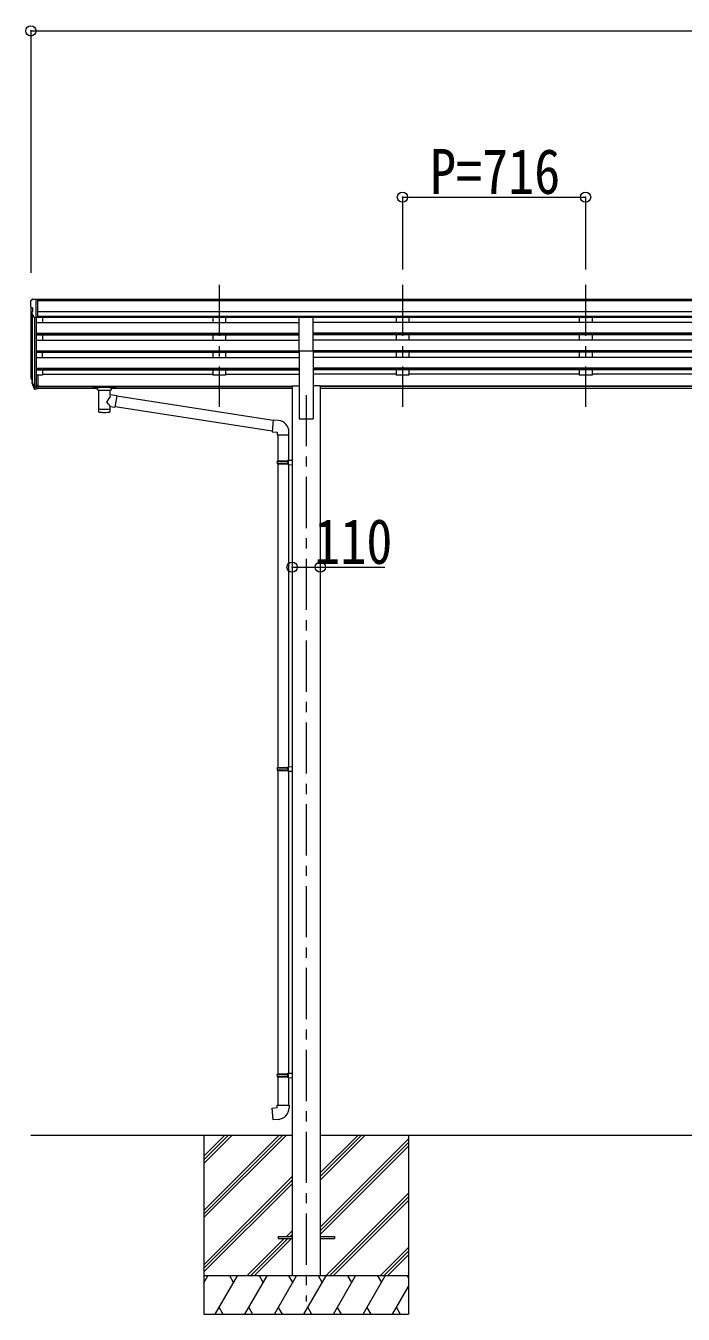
# Model space of a CAD drawing. Units: millimetres at full size, sheet at 1:40; some dimension numbers follow another scale. Extents: x -11243 to 11243, y -7760 to 7760.
# Drawn here: x 2377 to 4947, y -5083 to -46 of the extents above; entities that cross this region are included whole.
import ezdxf
from ezdxf.enums import TextEntityAlignment as Align

# ---------------------------------------------------------------- set-up
doc = ezdxf.new("R2010")
doc.units = ezdxf.units.MM
doc.header["$LTSCALE"] = 40
doc.header["$PDMODE"] = 32
doc.header["$PDSIZE"] = 40
doc.linetypes.add('CHAIN1', pattern=[8, 5, -1, 1, -1])
for name, color, linetype, lineweight in [('0-0_0', 7, 'Continuous', 9), ('0-1_本体', 5, 'CHAIN1', 9), ('0-3_ELV2', 4, 'Continuous', 9), ('0-6_OTH_LINE', 6, 'Continuous', 9), ('0-9_OUTLINE', 7, 'Continuous', 9)]:
    doc.layers.add(name, color=color, linetype=linetype, lineweight=lineweight)
doc.styles.add('ＭＳ ゴシック', font='')
doc.styles.get('ＭＳ ゴシック').set_extended_font_data('MS Gothic')

msp = doc.modelspace()

# ---------------------------------------------------------------- linework, layer by layer
at = {"layer": '0-0_0'}
for p, q in [((2397.43, -4383.12), (3418.23, -4383.12)), ((3073.43, -4383.12), (3073.43, -5083.12)), ((3073.43, -4677.29), (3367.61, -4383.12)), ((3073.43, -4691.44), (3381.76, -4383.12)), ((3073.43, -4705.58), (3395.9, -4383.12)), ((3073.43, -4493.45), (3183.77, -4383.12)), ((3073.43, -4479.31), (3169.62, -4383.12)), ((3073.43, -4465.16), (3155.48, -4383.12)), ((3528.63, -4558.75), (3704.27, -4383.12)), ((3528.63, -4544.6), (3690.12, -4383.12)), ((3528.63, -4530.46), (3675.98, -4383.12)), ((3528.63, -4383.12), (6318.23, -4383.12)), ((3528.63, -4742.59), (3873.43, -4397.8)), ((3528.63, -4756.73), (3873.43, -4411.94)), ((3528.63, -4770.88), (3873.43, -4426.08)), ((3873.43, -4383.12), (3873.43, -5083.12)), ((3073.43, -4889.42), (3418.23, -4544.63)), ((3073.43, -4903.57), (3418.23, -4558.77)), ((3073.43, -4917.71), (3418.23, -4572.91)), ((3550.24, -4933.12), (3873.43, -4609.93)), ((3564.39, -4933.12), (3873.43, -4624.07)), ((3578.53, -4933.12), (3873.43, -4638.21)), ((3396.38, -4778.62), (3418.23, -4756.76)), ((3410.52, -4778.62), (3418.23, -4770.9)), ((3241.88, -4933.12), (3387.38, -4787.62)), ((3256.02, -4933.12), (3401.52, -4787.62)), ((3270.16, -4933.12), (3415.66, -4787.62)), ((3762.38, -4933.12), (3873.43, -4822.06)), ((3776.52, -4933.12), (3873.43, -4836.2)), ((3790.66, -4933.12), (3873.43, -4850.34)), ((3873.43, -4933.12), (3073.43, -4933.12)), ((3073.43, -4960.62), (3089.31, -4933.12)), ((3118.18, -5083.12), (3204.78, -4933.12)), ((3189.78, -4959.1), (3174.78, -4933.12)), ((3233.65, -5083.12), (3320.25, -4933.12)), ((3305.25, -4959.1), (3290.25, -4933.12)), ((3349.12, -5083.12), (3435.72, -4933.12)), ((3420.72, -4959.1), (3405.72, -4933.12)), ((3464.59, -5083.12), (3551.19, -4933.12)), ((3536.19, -4959.1), (3521.19, -4933.12)), ((3580.06, -5083.12), (3666.66, -4933.12)), ((3651.66, -4959.1), (3636.66, -4933.12)), ((3695.53, -5083.12), (3782.13, -4933.12)), ((3752.13, -4933.12), (3767.13, -4959.1)), ((3867.6, -4933.12), (3873.43, -4943.22)), ((3811, -5083.12), (3873.43, -4974.98)), ((3073.43, -5083.12), (3873.43, -5083.12)), ((3133.18, -5057.14), (3148.18, -5083.12)), ((3248.65, -5057.14), (3263.65, -5083.12)), ((3364.12, -5057.14), (3379.12, -5083.12)), ((3479.59, -5057.14), (3494.59, -5083.12)), ((3595.06, -5057.14), (3610.06, -5083.12)), ((3710.53, -5057.14), (3725.53, -5083.12)), ((3826, -5057.14), (3841, -5083.12))]:
    msp.add_line(p, q, dxfattribs=at)
at = {"layer": '0-1_本体'}
for p, q in [((3133.43, -1058.71), (3133.43, -1536.23)), ((3133.43, -1058.71), (3133.43, -1536.23)), ((3849.43, -1058.71), (3849.43, -1536.23)), ((3849.43, -1058.71), (3849.43, -1536.23)), ((4565.43, -1058.71), (4565.43, -1536.23)), ((4565.43, -1058.71), (4565.43, -1536.23)), ((3473.43, -1489.55), (3473.43, -5033.12))]:
    msp.add_line(p, q, dxfattribs=at)
at = {"layer": '0-3_ELV2'}
for p, q in [((2395.43, -1123.83), (2395.43, -1124.46)), ((2397.43, -1145.03), (2397.43, -1411.48)), ((2397.97, -1145.64), (2403.28, -1148.71)), ((2402.34, -1115.03), (2398.28, -1120.83)), ((2405.43, -1114.46), (2403.1, -1114.6)), ((2403.43, -1148.97), (2403.43, -1165.25)), ((2405.43, -1114.46), (2423.93, -1114.46)), ((2417.43, -1187.44), (2417.43, -1114.46)), ((2423.93, -1114.46), (2433.93, -1114.55)), ((2423.93, -1186.44), (2423.93, -1114.46)), ((7422.93, -1116.06), (2423.93, -1116.06)), ((7422.93, -1121.28), (2423.93, -1121.28)), ((2433.93, -1116.06), (2433.93, -1114.55)), ((2409.81, -1185.63), (2400.81, -1170.04)), ((2402.41, -1172.81), (2402.41, -1438.19)), ((2411.44, -1186.97), (2411.43, -1456.62)), ((2417.43, -1187.44), (2412.23, -1187.13)), ((2423.93, -1186.44), (2417.43, -1186.44)), ((2417.43, -1187.44), (2417.43, -1411.84)), ((2417.43, -1206.36), (3445.93, -1206.36)), ((7422.93, -1164.81), (2423.93, -1164.81)), ((7422.93, -1182.66), (2423.93, -1182.66)), ((3445.93, -1185.91), (2423.93, -1185.91)), ((2442.43, -1185.91), (2442.43, -1206.36)), ((3108.43, -1185.91), (3108.43, -1206.36)), ((3158.43, -1185.91), (3158.43, -1206.36)), ((3445.93, -1316.89), (3445.93, -1185.09)), ((3445.93, -1185.09), (3500.93, -1185.09)), ((3500.93, -1316.89), (3500.93, -1185.09)), ((6345.93, -1185.91), (3500.93, -1185.91)), ((6345.93, -1206.36), (3500.93, -1206.36)), ((3824.43, -1185.91), (3824.43, -1206.36)), ((3874.43, -1185.91), (3874.43, -1206.36)), ((4540.43, -1185.91), (4540.43, -1206.36)), ((4590.43, -1185.91), (4590.43, -1206.36)), ((2417.43, -1248.24), (3445.93, -1248.24)), ((2417.43, -1249.74), (3445.93, -1249.74)), ((2417.43, -1254.05), (3445.93, -1254.05)), ((2442.43, -1254.05), (2442.43, -1274.86)), ((3108.43, -1254.05), (3108.43, -1274.86)), ((3158.43, -1254.05), (3158.43, -1274.86)), ((6345.93, -1248.24), (3500.93, -1248.24)), ((6345.93, -1249.74), (3500.93, -1249.74)), ((6345.93, -1254.05), (3500.93, -1254.05)), ((3824.43, -1254.05), (3824.43, -1274.86)), ((3874.43, -1254.05), (3874.43, -1274.86)), ((4540.43, -1254.05), (4540.43, -1274.86)), ((4590.43, -1254.05), (4590.43, -1274.86)), ((2417.43, -1274.86), (3445.93, -1274.86)), ((6345.93, -1274.86), (3500.93, -1274.86)), ((2417.43, -1316.73), (3445.93, -1316.73)), ((2417.43, -1318.23), (3445.93, -1318.23)), ((2417.43, -1322.55), (3445.93, -1322.55)), ((2417.43, -1343.35), (3445.93, -1343.35)), ((2442.43, -1343.35), (2442.43, -1322.55)), ((3108.43, -1322.55), (3108.43, -1343.35)), ((3158.43, -1322.55), (3158.43, -1343.35)), ((3445.93, -1316.89), (3445.93, -1583.12)), ((3445.93, -1316.89), (3500.93, -1316.89)), ((6345.93, -1316.73), (3500.93, -1316.73)), ((3500.93, -1316.89), (3500.93, -1583.12)), ((6345.93, -1318.23), (3500.93, -1318.23)), ((6345.93, -1322.55), (3500.93, -1322.55)), ((6345.93, -1343.35), (3500.93, -1343.35)), ((3824.43, -1322.55), (3824.43, -1343.35)), ((3874.43, -1322.55), (3874.43, -1343.35)), ((4540.43, -1322.55), (4540.43, -1343.35)), ((4590.43, -1322.55), (4590.43, -1343.35)), ((2417.43, -1385.23), (3445.93, -1385.23)), ((2417.43, -1386.72), (3445.93, -1386.72)), ((2417.43, -1391.04), (3445.93, -1391.04)), ((2442.43, -1391.04), (2442.43, -1412.47)), ((2442.43, -1407.53), (3108.43, -1407.53)), ((3108.43, -1391.04), (3108.43, -1412.47)), ((3158.43, -1391.04), (3158.43, -1412.47)), ((3158.43, -1407.53), (3445.93, -1407.53)), ((6345.93, -1385.23), (3500.93, -1385.23)), ((6345.93, -1386.72), (3500.93, -1386.72)), ((6345.93, -1391.04), (3500.93, -1391.04)), ((3824.43, -1407.53), (3500.93, -1407.53)), ((3824.43, -1391.04), (3824.43, -1412.47)), ((3874.43, -1391.04), (3874.43, -1412.47)), ((4540.43, -1407.53), (3874.43, -1407.53)), ((4540.43, -1391.04), (4540.43, -1412.47)), ((4590.43, -1391.04), (4590.43, -1412.47)), ((5256.43, -1407.53), (4590.43, -1407.53)), ((2398.53, -1426.03), (2402.41, -1433.98)), ((2399.13, -1424.65), (2402.41, -1431.72)), ((2400.84, -1437.31), (2401.18, -1441.71)), ((2401.18, -1441.71), (2409.99, -1465.26)), ((2401.8, -1441.15), (2409.99, -1457.32)), ((2411, -1456.19), (2403.24, -1440.79)), ((2417.43, -1456.87), (2412.3, -1456.87)), ((2417.43, -1458.68), (2412.59, -1458.68)), ((2417.43, -1411.84), (2417.43, -1466.61)), ((2423.93, -1411.84), (2417.43, -1411.84)), ((2423.93, -1451.97), (2417.43, -1451.97)), ((2423.93, -1456.85), (2417.43, -1456.85)), ((2423.93, -1411.84), (2423.93, -1465.87)), ((2442.43, -1412.47), (2423.93, -1412.47)), ((2423.93, -1454.54), (3418.23, -1454.54)), ((2423.93, -1455.94), (3418.23, -1455.94)), ((3158.43, -1412.47), (3108.43, -1412.47)), ((3418.23, -1454.12), (3418.23, -4933.12)), ((3418.23, -1454.12), (3445.93, -1454.12)), ((3528.63, -1454.12), (3500.93, -1454.12)), ((3528.63, -1454.12), (3528.63, -4933.12)), ((6318.23, -1454.54), (3528.63, -1454.54)), ((6318.23, -1455.94), (3528.63, -1455.94)), ((3874.43, -1412.47), (3824.43, -1412.47)), ((4590.43, -1412.47), (4540.43, -1412.47)), ((2417.43, -1466.61), (2412.59, -1466.61)), ((2423.93, -1465.87), (2417.43, -1465.87)), ((2657.93, -1463.63), (2423.93, -1463.63)), ((3418.23, -1463.63), (2711.93, -1463.63)), ((6318.23, -1463.63), (3528.63, -1463.63)), ((3445.93, -1583.12), (3500.93, -1583.12)), ((3363.43, -4778.62), (3418.23, -4778.62)), ((3528.63, -4778.62), (3583.43, -4778.62)), ((3583.43, -4778.62), (3583.43, -4787.62)), ((3528.63, -4787.62), (3583.43, -4787.62))]:
    msp.add_line(p, q, dxfattribs=at)
msp.add_lwpolyline([(3363.43, -4778.62), (3363.43, -4787.62), (3418.23, -4787.62)], dxfattribs=at)
for centre, radius, start, end in [((2398.43, -1123.83), 3, 93, 180), ((2597.43, -1124.46), 202, 180, 184.94904), ((2402.34, -1141.27), 6.18, 185.7035, 224.99897), ((2403.16, -1115.6), 1, 93.5, 145), ((2403.13, -1148.97), 0.3, 0, 60), ((2403.41, -1168.54), 3, 94.7167, 210), ((2403.13, -1165.25), 0.3, 274.7167, 0), ((2412.41, -1184.13), 3, 210, 266.5), ((2426.62, -1416.91), 29.53, 186.50806, 197.98144), ((2428.02, -1415.16), 30.41, 187.1552, 198.19734)]:
    msp.add_arc(centre, radius, start, end, dxfattribs=at)
for centre, major_axis, ratio, start_param, end_param in [((2486.09, -1417.35), (-89.06, 1.43), 0.57596, 6.1962358, 6.3678173), ((2485.3, -1410.67), (87.93, 4.42), 0.541684, 3.0659337, 3.2228513), ((2402.15, -1437.31), (1.3, 0), 0.90356, 1.3700892, 3.347195), ((2488.07, -1421.11), (-89.07, 0), 0.90356, 0.2056023, 0.2515348), ((2487.35, -1417.25), (-88.05, 0), 0.90356, 0.2662965, 0.3003836), ((2412.59, -1455.97), (-3, 0), 0.90356, 0.5235988, 1.5707963), ((2412.3, -1455.52), (-1.5, 0), 0.90356, 0.5235988, 1.5707963), ((2412.59, -1463.9), (3, 0), 0.90356, 3.6651914, 4.712389)]:
    msp.add_ellipse(centre, major_axis=major_axis, ratio=ratio, start_param=start_param, end_param=end_param, dxfattribs=at)
at = {"layer": '0-6_OTH_LINE'}
for p, q in [((2397.43, -66.06), (2397.43, -1011.47)), ((2397.43, -66.06), (7449.43, -66.06)), ((3849.43, -716.06), (3849.43, -998.52)), ((3849.43, -716.06), (4565.43, -716.06)), ((4565.43, -716.06), (4565.43, -998.52)), ((3418.23, -2162.67), (3528.63, -2162.67))]:
    msp.add_line(p, q, dxfattribs=at)
at = {"layer": '0-6_OTH_LINE', "lineweight": 18}
msp.add_line((3528.63, -2162.67), (3780.32, -2162.67), dxfattribs=at)
at = {"layer": '0-6_OTH_LINE'}
for p in [(2397.43, -66.06), (3849.43, -716.06), (4565.43, -716.06), (3418.23, -2162.67), (3528.63, -2162.67)]:
    msp.add_point(p, dxfattribs=at)
at = {"layer": '0-9_OUTLINE'}
for p, q in [((2641.43, -1456.72), (2641.43, -1462.47)), ((2643.43, -1456.05), (2726.43, -1456.05)), ((2643.43, -1458.23), (2726.43, -1458.23)), ((2728.43, -1456.72), (2728.43, -1462.47)), ((2643.43, -1463.14), (2657.93, -1463.14)), ((2657.93, -1468.78), (2657.93, -1462.24)), ((2662.03, -1469.7), (2662.02, -1555.14)), ((2707.83, -1488.45), (2707.83, -1469.7)), ((2733.05, -1492.35), (2707.83, -1488.44)), ((2711.93, -1468.78), (2711.93, -1462.24)), ((2711.93, -1463.14), (2726.43, -1463.14)), ((2733.05, -1492.35), (2726.03, -1537.61)), ((3344.04, -1589.2), (2732.74, -1494.37)), ((2707.85, -1555.14), (2707.83, -1534.48)), ((2707.83, -1534.79), (2726.03, -1537.61)), ((3340.37, -1631.14), (2726.3, -1535.87)), ((3365.05, -1589.08), (3344.21, -1587.26)), ((3360.12, -1644.83), (3406.12, -1644.83)), ((3362.23, -1646.46), (3362.23, -1747.18)), ((3404.23, -1646.46), (3404.23, -1744.63)), ((3406.12, -1644.83), (3406.12, -1633.91)), ((3360.23, -1749.18), (3361.23, -1747.18)), ((3360.23, -1749.18), (3404.23, -1749.18)), ((3360.23, -1749.18), (3360.23, -1757.18)), ((3360.23, -1757.18), (3404.23, -1757.18)), ((3360.23, -1757.18), (3361.23, -1759.18)), ((3361.23, -1747.18), (3404.23, -1747.18)), ((3361.23, -1759.18), (3404.23, -1759.18)), ((3362.23, -1759.18), (3362.23, -2945.37)), ((3399.76, -1749.18), (3399.33, -1747.18)), ((3402.23, -1744.68), (3418.23, -1744.21)), ((3402.23, -1746.68), (3402.23, -1744.68)), ((3402.23, -1746.68), (3404.23, -1746.68)), ((3402.23, -1761.68), (3402.23, -1759.68)), ((3402.23, -1761.68), (3418.23, -1762.15)), ((3404.23, -1761.74), (3404.23, -2942.81)), ((3418.23, -1744.21), (3418.23, -1762.15)), ((3360.23, -2947.37), (3361.23, -2945.37)), ((3360.23, -2947.37), (3404.23, -2947.37)), ((3360.23, -2947.37), (3360.23, -2955.37)), ((3360.23, -2955.37), (3404.23, -2955.37)), ((3360.23, -2955.37), (3361.23, -2957.37)), ((3361.23, -2945.37), (3404.23, -2945.37)), ((3361.23, -2957.37), (3404.23, -2957.37)), ((3362.23, -2957.37), (3362.23, -4143.56)), ((3399.76, -2947.37), (3399.33, -2945.37)), ((3402.23, -2942.87), (3418.23, -2942.4)), ((3402.23, -2944.87), (3402.23, -2942.87)), ((3402.23, -2944.87), (3404.23, -2944.87)), ((3402.23, -2959.87), (3402.23, -2957.87)), ((3402.23, -2959.87), (3418.23, -2960.34)), ((3404.23, -2959.93), (3404.23, -4141)), ((3418.23, -2942.4), (3418.23, -2960.34)), ((3360.23, -4145.56), (3361.23, -4143.56)), ((3360.23, -4145.56), (3404.23, -4145.56)), ((3360.23, -4145.56), (3360.23, -4153.56)), ((3360.23, -4153.56), (3404.23, -4153.56)), ((3360.23, -4153.56), (3361.23, -4155.56)), ((3361.23, -4143.56), (3404.23, -4143.56)), ((3361.23, -4155.56), (3404.23, -4155.56)), ((3362.23, -4155.56), (3362.23, -4265.56)), ((3399.76, -4145.56), (3399.33, -4143.56)), ((3402.23, -4141.06), (3418.23, -4140.59)), ((3402.23, -4143.06), (3402.23, -4141.06)), ((3402.23, -4143.06), (3404.23, -4143.06)), ((3402.23, -4158.06), (3402.23, -4156.06)), ((3402.23, -4158.06), (3418.23, -4158.53)), ((3404.23, -4158.12), (3404.23, -4265.56)), ((3418.23, -4140.59), (3418.23, -4158.53)), ((3360.23, -4265.56), (3406.23, -4265.56)), ((3360.23, -4275.56), (3360.23, -4265.56)), ((3406.23, -4265.56), (3406.23, -4276.48))]:
    msp.add_line(p, q, dxfattribs=at)
for points in [[(2641.43, -1456.72), (2641.47, -1456.52), (2641.56, -1456.38), (2641.65, -1456.29), (2641.75, -1456.23), (2641.88, -1456.18), (2642.17, -1456.12), (2642.66, -1456.08), (2643.2, -1456.06), (2643.43, -1456.05)], [(2726.43, -1456.05), (2726.79, -1456.06), (2727.32, -1456.08), (2727.77, -1456.13), (2728.07, -1456.21), (2728.24, -1456.31), (2728.36, -1456.45), (2728.43, -1456.63), (2728.43, -1456.72)], [(2641.43, -1462.47), (2641.47, -1462.67), (2641.56, -1462.81), (2641.65, -1462.9), (2641.75, -1462.96), (2641.88, -1463.01), (2642.17, -1463.07), (2642.66, -1463.12), (2643.2, -1463.14), (2643.43, -1463.14)], [(2726.43, -1463.14), (2726.79, -1463.13), (2727.32, -1463.11), (2727.77, -1463.06), (2728.07, -1462.98), (2728.24, -1462.88), (2728.36, -1462.74), (2728.43, -1462.56), (2728.43, -1462.47)], [(3344.21, -1587.26), (3340.2, -1633.08), (3360.12, -1634.83), (3360.12, -1644.83)], [(3399.76, -1749.18), (3399.76, -1757.18), (3399.33, -1759.18)], [(3402.23, -1759.68), (3404.23, -1759.68), (3404.23, -1746.68)], [(3399.76, -2947.37), (3399.76, -2955.37), (3399.33, -2957.37)], [(3402.23, -2957.87), (3404.23, -2957.87), (3404.23, -2944.87)], [(3399.76, -4145.56), (3399.76, -4153.56), (3399.33, -4155.56)], [(3402.23, -4156.06), (3404.23, -4156.06), (3404.23, -4143.06)], [(3365.16, -4321.3), (3344.32, -4323.13), (3340.31, -4277.3), (3360.23, -4275.56)]]:
    msp.add_lwpolyline(points, dxfattribs=at)
for centre, start, end in [((3361.12, -1633.91), 0, 85), ((3361.23, -4276.48), 275, 0)]:
    msp.add_arc(centre, 45, start, end, dxfattribs=at)
for centre, major_axis, ratio, start_param, end_param in [((2643.43, -1458.45), (2, 0), 0.109601, 3.1415927, 4.712389), ((2684.93, -1462.24), (27, 0), 0.070066, 6.2831853, 9.424778), ((2726.43, -1458.45), (2, 0), 0.109601, 4.712389, 6.2831853), ((2684.93, -1468.7), (27.06, 0), 0.069685, 3.1415927, 6.2831853), ((2684.93, -1514.98), (-22.81, -26.62), 0.234429, 1.6855472, 3.1268519), ((2695.93, -1466.22), (16, 0), 0.361356, 6.2636979, 6.2831853), ((2684.93, -1555.14), (22.92, 0), 0.101955, 3.1415499, 6.2833984), ((2684.93, -1542.7), (22.91, 0), 0.122865, 3.1415927, 6.2831853), ((2687.49, -1512.34), (20.32, -22.25), 0.045535, 0.0389954, 1.3075346)]:
    msp.add_ellipse(centre, major_axis=major_axis, ratio=ratio, start_param=start_param, end_param=end_param, dxfattribs=at)

# ---------------------------------------------------------------- texts
at = {"layer": '0-6_OTH_LINE', "color": 7, "style": 'ＭＳ ゴシック', "width": 0.85}
for s, p in [('P=716', (3957.43, -756.06)), ('110', (3504.91, -2202.5))]:
    msp.add_text(s, height=176, dxfattribs=at).set_placement(p, align=Align.BOTTOM_LEFT)

doc.saveas('drawing.dxf')
